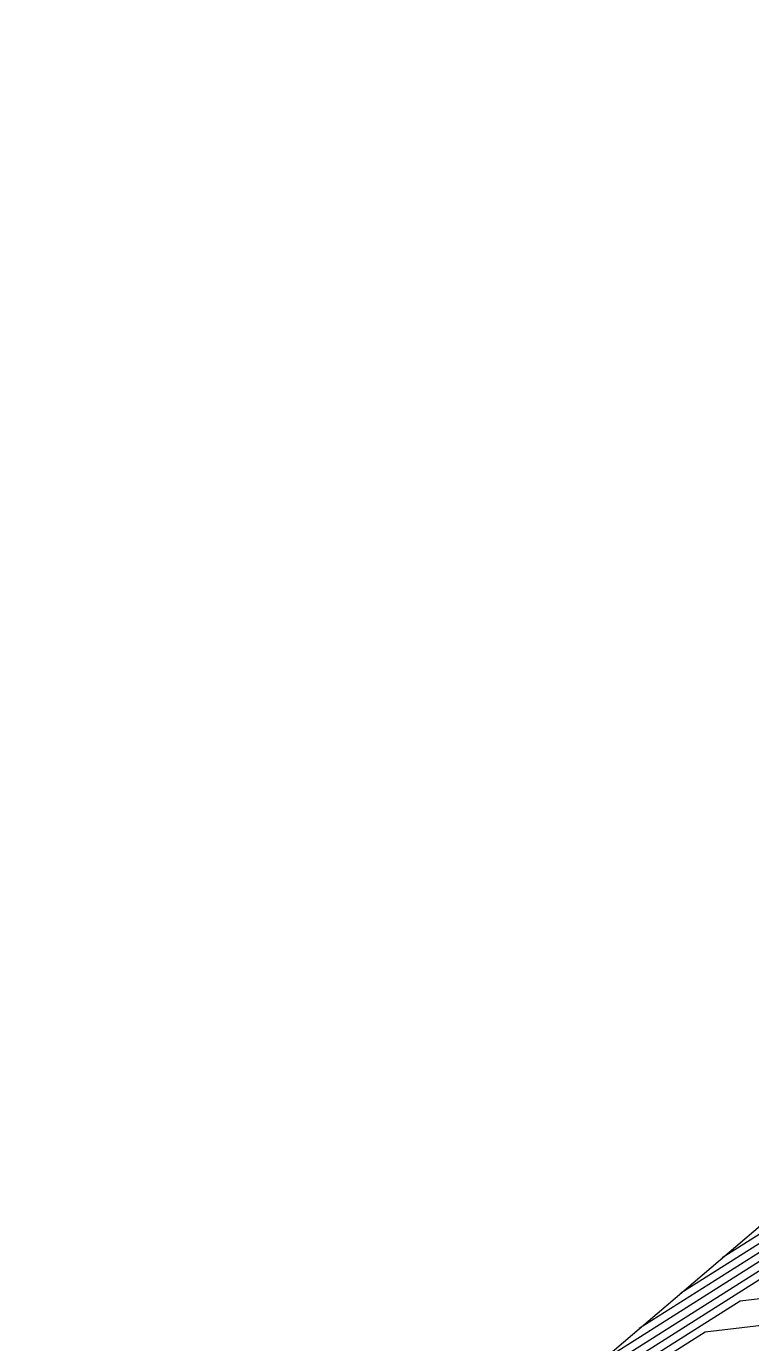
# Model space of a CAD drawing. Header units: metres. Extents: x 419582 to 423558, y 4805372 to 4807539.
# Drawn here: x 421767.3 to 421824.7, y 4806538.3 to 4806642.4 of the extents above; entities that cross this region are included whole.
import ezdxf

# ---------------------------------------------------------------- set-up
doc = ezdxf.new("R2010")
doc.units = ezdxf.units.M
for name, color, linetype in [('C-TINN-BNDY', 110, 'Continuous'), ('C-TOPO-MAJR', 9, 'Continuous'), ('C-TOPO-MINR', 8, 'Continuous')]:
    doc.layers.add(name, color=color, linetype=linetype)

msp = doc.modelspace()

# ---------------------------------------------------------------- linework, layer by layer
at = {"layer": 'C-TINN-BNDY', "color": 110, "linetype": 'Continuous', "lineweight": -3, "flags": 128}
msp.add_lwpolyline([(421193.45, 4806114.76), (421316.74, 4806181.07), (421324.23, 4806185.31), (421416.34, 4806233.29), (421455.96, 4806255.55), (421534.88, 4806300.35), (421936.98, 4806642.67), (421937.08, 4806642.77), (421937.18, 4806642.87), (421963.15, 4806666.69), (422251.15, 4806867.33), (422367.39, 4806957.21), (422449.57, 4807014.1), (422473.63, 4807031.8), (422600.66, 4807130.15), (422687.35, 4807196.06), (422733.46, 4807229.97)], dxfattribs=at)
at = {"layer": 'C-TOPO-MAJR', "color": 9, "linetype": 'Continuous', "lineweight": -3, "flags": 128}
for points, elevation in [([(421823.07, 4806519.96), (421842.85, 4806552.47), (421834.81, 4806551.51), (421815.78, 4806539.49)], 1795), ([(421811.67, 4806509.95), (421830.13, 4806540.28), (421821, 4806539.19), (421799.4, 4806525.54)], 1790)]:
    msp.add_lwpolyline(points, dxfattribs=dict(at, elevation=elevation))
at = {"layer": 'C-TOPO-MINR', "color": 8, "linetype": 'Continuous', "lineweight": -3, "flags": 128}
for points, elevation in [([(421827.63, 4806523.97), (421847.94, 4806557.35), (421840.34, 4806556.44), (421822.33, 4806545.07)], 1797), ([(421825.35, 4806521.97), (421845.4, 4806554.91), (421837.58, 4806553.97), (421819.06, 4806542.28)], 1796), ([(421820.79, 4806517.96), (421840.31, 4806550.03), (421832.05, 4806549.05), (421812.5, 4806536.7)], 1794), ([(421818.51, 4806515.96), (421837.76, 4806547.6), (421829.29, 4806546.58), (421809.23, 4806533.91)], 1793), ([(421816.23, 4806513.95), (421835.22, 4806545.16), (421826.53, 4806544.12), (421805.95, 4806531.12)], 1792), ([(421813.95, 4806511.95), (421832.68, 4806542.72), (421823.77, 4806541.65), (421802.67, 4806528.33)], 1791)]:
    msp.add_lwpolyline(points, dxfattribs=dict(at, elevation=elevation))

doc.saveas('drawing.dxf')
